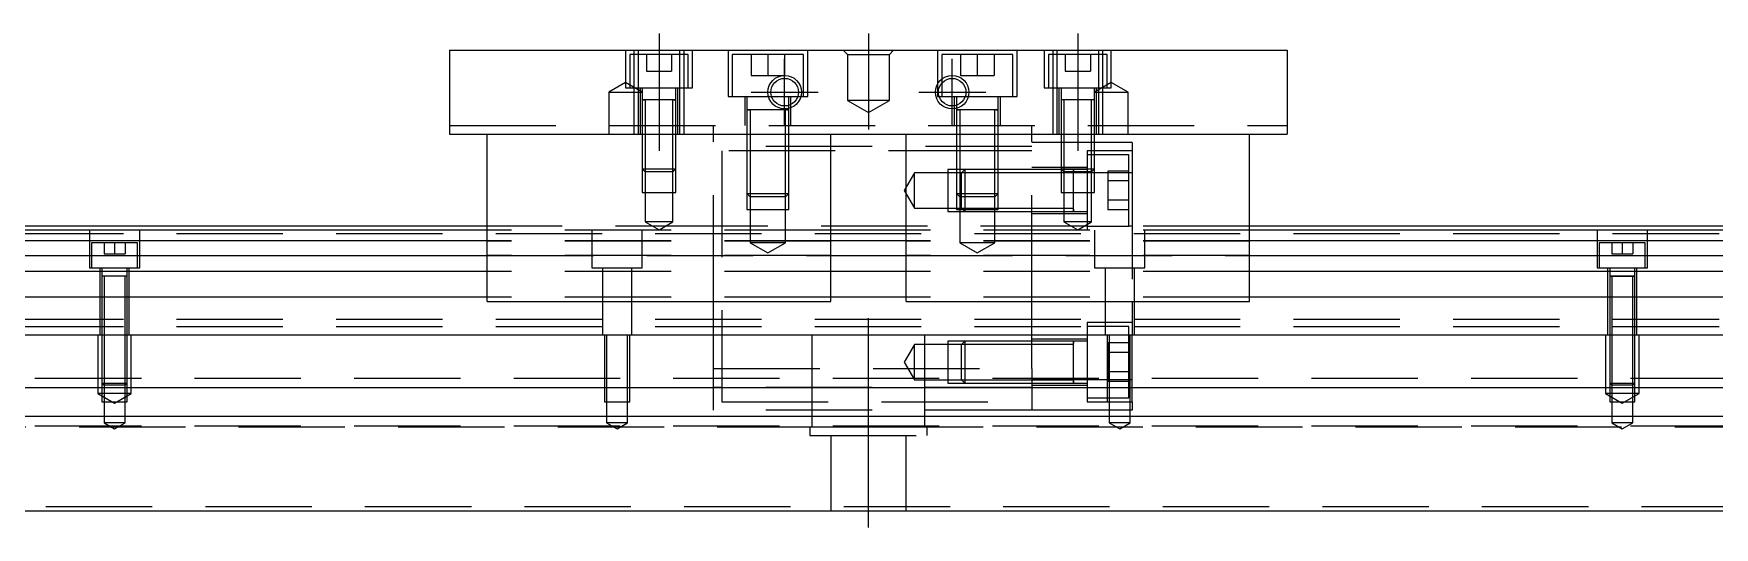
# Model space of a CAD drawing. Extents: x -10 to 789, y -277 to 77.
# Drawn here: x 190.3 to 391, y -223.6 to -164.6 of the extents above; entities that cross this region are included whole.
import ezdxf

# ---------------------------------------------------------------- set-up
doc = ezdxf.new("R2010")
doc.units = 0
doc.linetypes.add('CENTER', pattern=[50.8, 31.75, -6.35, 6.35, -6.35])
doc.linetypes.add('DASHED', pattern=[19.05, 12.7, -6.35])
doc.layers.get('0').update_dxf_attribs({"linetype": 'CONTINUOUS'})
doc.layers.add('CENTER', color=1, linetype='CENTER')

msp = doc.modelspace()

# ---------------------------------------------------------------- linework, layer by layer
at = {"color": 7, "linetype": 'CONTINUOUS'}
for p, q in [((240, -166.61), (240, -176.61)), ((240, -166.61), (340, -166.61)), ((340, -166.61), (340, -176.61)), ((240, -176.61), (340, -176.61)), ((244.5, -196.61), (244.5, -176.61)), ((285.5, -196.61), (285.5, -176.61)), ((294.5, -196.61), (294.5, -176.61)), ((335.5, -196.61), (335.5, -176.61)), ((244.5, -188.11), (0, -188.11)), ((244.5, -187.61), (60.5, -187.61)), ((294.5, -188.11), (285.5, -188.11)), ((530.005, -187.61), (335.5, -187.61)), ((580, -188.11), (335.5, -188.11)), ((244.5, -189.362272), (0, -189.362272)), ((294.5, -189.362272), (285.5, -189.362272)), ((580, -189.362272), (335.5, -189.362272)), ((0, -191.13668), (244.5, -191.13668)), ((285.5, -191.13668), (294.5, -191.13668)), ((335.5, -191.13668), (580, -191.13668)), ((244.5, -193.033076), (0, -193.033076)), ((294.5, -193.033076), (285.5, -193.033076)), ((580, -193.033076), (335.5, -193.033076)), ((244.5, -196.087372), (0, -196.087372)), ((244.5, -196.61), (285.5, -196.61)), ((294.5, -196.087372), (285.5, -196.087372)), ((294.5, -196.61), (335.5, -196.61)), ((580, -196.087372), (335.5, -196.087372)), ((0, -200.61), (580, -200.61)), ((0, -206.91), (580, -206.91)), ((0, -210.31), (580, -210.31)), ((0, -221.61), (580, -221.61))]:
    msp.add_line(p, q, dxfattribs=at)
at = {"color": 3, "linetype": 'DASHED'}
for p, q in [((261, -166.61), (261, -171.11)), ((268.5, -167.11), (261.5, -167.11)), ((261.5, -167.11), (261.5, -171.11)), ((262.000006, -166.61), (262.000006, -167.11)), ((262.000006, -167.11), (262.000006, -171.11)), ((262.5, -166.61), (262.5, -176.61)), ((263.5, -167.11), (263.5, -169.11)), ((265, -167.11), (265, -169.11)), ((266.5, -167.11), (266.5, -169.11)), ((267.5, -176.61), (267.5, -166.61)), ((267.999994, -167.11), (267.999994, -166.61)), ((267.999994, -171.11), (267.999994, -167.11)), ((268.5, -171.11), (268.5, -167.11)), ((269, -171.11), (269, -166.61)), ((273.25, -166.61), (273.25, -172.11)), ((282.25, -167.11), (273.75, -167.11)), ((273.75, -167.11), (273.75, -172.11)), ((276, -167.11), (276, -169.61)), ((278, -167.11), (278, -169.61)), ((280, -167.11), (280, -169.61)), ((282.25, -172.11), (282.25, -167.11)), ((282.75, -172.11), (282.75, -166.61)), ((287.5, -167.11), (287, -166.61)), ((287.5, -167.11), (287.5, -172.61)), ((287.5, -167.11), (292.5, -167.11)), ((292.5, -167.11), (293, -166.61)), ((292.5, -172.61), (292.5, -167.11)), ((298.25, -166.61), (298.25, -172.11)), ((307.25, -167.11), (298.75, -167.11)), ((298.75, -167.11), (298.75, -170.04875)), ((301, -167.11), (301, -169.61)), ((303, -167.11), (303, -169.61)), ((305, -167.11), (305, -169.61)), ((307.25, -172.11), (307.25, -167.11)), ((307.75, -172.11), (307.75, -166.61)), ((311, -166.61), (311, -171.11)), ((318.5, -167.11), (311.5, -167.11)), ((311.5, -167.11), (311.5, -171.11)), ((312.000006, -166.61), (312.000006, -167.11)), ((312.000006, -167.11), (312.000006, -171.11)), ((312.5, -166.61), (312.5, -176.61)), ((313.5, -167.11), (313.5, -169.11)), ((315, -167.11), (315, -169.11)), ((316.5, -167.11), (316.5, -169.11)), ((317.5, -176.61), (317.5, -166.61)), ((317.999994, -167.11), (317.999994, -166.61)), ((317.999994, -171.11), (317.999994, -167.11)), ((318.5, -171.11), (318.5, -167.11)), ((319, -171.11), (319, -166.61)), ((261, -170.4553), (259, -171.61)), ((263, -171.61), (261, -170.4553)), ((263.5, -169.11), (265, -169.11)), ((265, -169.11), (266.5, -169.11)), ((276, -169.61), (278, -169.61)), ((278, -169.61), (280, -169.61)), ((298.75, -170.04875), (298.75, -170.532968)), ((298.75, -170.532968), (298.75, -172.11)), ((301, -169.61), (303, -169.61)), ((303, -169.61), (305, -169.61)), ((313.5, -169.11), (315, -169.11)), ((315, -169.11), (316.5, -169.11)), ((319, -170.4553), (317, -171.61)), ((321, -171.61), (319, -170.4553)), ((259, -171.61), (263, -171.61)), ((259, -171.61), (259, -176.61)), ((261, -171.11), (269, -171.11)), ((262.000006, -171.11), (262.000006, -176.61)), ((262.75, -171.11), (262.75, -176.61)), ((267.000006, -172.51), (262.999994, -172.51)), ((267.000006, -172.51), (262.999994, -172.51)), ((267.000006, -172.51), (262.999994, -172.51)), ((263, -171.11), (263, -172.51)), ((263, -172.505), (263, -172.51)), ((263, -172.51), (263.216462, -172.51)), ((263.216708, -172.51), (263, -172.51)), ((263, -172.51), (263, -176.61)), ((263, -172.51), (263, -172.515)), ((266.783332, -172.51), (263.216708, -172.51)), ((263.35, -172.51), (263.35, -176.61)), ((266.65, -176.61), (266.65, -172.51)), ((267, -172.51), (266.783332, -172.51)), ((266.783538, -172.51), (267, -172.51)), ((267, -172.51), (267, -171.11)), ((267, -172.51), (267, -172.505)), ((267, -176.61), (267, -172.51)), ((267, -172.515), (267, -172.51)), ((267.25, -176.61), (267.25, -171.11)), ((267.999994, -176.61), (267.999994, -171.11)), ((273.25, -172.11), (282.75, -172.11)), ((275.25, -172.11), (275.25, -175.61)), ((275.5, -172.11), (275.5, -173.71)), ((280.5, -173.182418), (280.5, -172.11)), ((280.75, -175.61), (280.75, -172.11)), ((298.25, -172.11), (307.75, -172.11)), ((300.25, -172.11), (300.25, -175.61)), ((300.5, -172.11), (300.5, -173.182418)), ((305.5, -173.71), (305.5, -172.11)), ((305.75, -175.61), (305.75, -172.11)), ((311, -171.11), (319, -171.11)), ((312.000006, -171.11), (312.000006, -176.61)), ((312.75, -171.11), (312.75, -176.61)), ((317.000006, -172.51), (312.999994, -172.51)), ((317.000006, -172.51), (312.999994, -172.51)), ((313, -171.11), (313, -172.51)), ((313, -172.505), (313, -172.51)), ((313.216708, -172.51), (313, -172.51)), ((313, -172.51), (313, -176.61)), ((313, -172.51), (313, -172.515)), ((316.783332, -172.51), (313.216708, -172.51)), ((313.35, -172.51), (313.35, -176.61)), ((316.65, -176.61), (316.65, -172.51)), ((317, -172.51), (316.783332, -172.51)), ((317, -172.51), (317, -171.11)), ((317, -171.61), (321, -171.61)), ((317, -172.51), (317, -172.505)), ((317, -176.61), (317, -172.51)), ((317, -172.515), (317, -172.51)), ((317.25, -176.61), (317.25, -171.11)), ((317.999994, -176.61), (317.999994, -171.11)), ((321, -176.61), (321, -171.61)), ((280.500006, -173.71), (275.499994, -173.71)), ((280.500006, -173.71), (275.499994, -173.71)), ((275.5, -173.705), (275.5, -173.71)), ((275.5, -173.71), (275.757448, -173.71)), ((275.757468, -173.71), (275.5, -173.71)), ((275.5, -173.71), (275.5, -173.715)), ((275.5, -173.71), (275.5, -175.61)), ((280.013852, -173.71), (275.757468, -173.71)), ((275.9, -173.71), (275.9, -175.61)), ((280.242552, -173.71), (280.013852, -173.71)), ((280.1, -175.61), (280.1, -173.71)), ((280.5, -173.71), (280.242552, -173.71)), ((280.242602, -173.71), (280.5, -173.71)), ((280.5, -173.546492), (280.5, -173.182418)), ((280.5, -173.71), (280.5, -173.546492)), ((280.5, -173.71), (280.5, -173.705)), ((280.5, -173.715), (280.5, -173.71)), ((280.5, -175.61), (280.5, -173.71)), ((287.5, -172.61), (290, -174.053376)), ((292.5, -172.61), (287.5, -172.61)), ((290, -174.053376), (292.5, -172.61)), ((305.500006, -173.71), (300.499994, -173.71)), ((305.500006, -173.71), (300.499994, -173.71)), ((305.500006, -173.71), (300.499994, -173.71)), ((300.5, -173.182418), (300.5, -173.546492)), ((300.5, -173.546492), (300.5, -173.71)), ((300.5, -173.705), (300.5, -173.71)), ((300.5, -173.71), (300.757448, -173.71)), ((300.757468, -173.71), (300.5, -173.71)), ((300.5, -173.71), (300.5, -173.715)), ((300.5, -173.71), (300.5, -175.61)), ((305.242552, -173.71), (300.757468, -173.71)), ((300.9, -173.71), (300.9, -175.61)), ((305.1, -175.61), (305.1, -173.71)), ((305.5, -173.71), (305.242552, -173.71)), ((305.242602, -173.71), (305.5, -173.71)), ((305.5, -173.71), (305.5, -173.705)), ((305.5, -173.715), (305.5, -173.71)), ((305.5, -175.61), (305.5, -173.71)), ((240, -175.61), (340, -175.61)), ((271.5, -176.61), (271.5, -175.61)), ((275.5, -175.61), (275.5, -183.71)), ((275.500006, -175.61), (275.500006, -183.71)), ((275.9, -175.61), (275.9, -184.11)), ((280.1, -184.11), (280.1, -175.61)), ((280.499994, -183.71), (280.499994, -175.61)), ((280.5, -183.71), (280.5, -175.61)), ((300.5, -175.61), (300.5, -183.71)), ((300.500006, -175.61), (300.500006, -183.71)), ((300.9, -175.61), (300.9, -184.11)), ((305.1, -176.61), (305.1, -175.61)), ((305.499994, -176.61), (305.499994, -175.61)), ((305.5, -176.61), (305.5, -175.61)), ((309.5, -176.61), (309.5, -175.61)), ((263, -176.61), (263, -180.76)), ((263.000006, -176.61), (263.000002, -180.76)), ((263.35, -176.61), (263.35, -181.11)), ((266.65, -181.11), (266.65, -176.61)), ((266.999998, -180.76), (266.999994, -176.61)), ((267, -180.76), (267, -176.61)), ((271.5, -196.61), (271.5, -176.61)), ((309.5, -178.11), (271.5, -178.11)), ((305.1, -184.11), (305.1, -176.61)), ((305.499994, -183.710006), (305.499994, -176.61)), ((305.5, -183.71), (305.5, -176.61)), ((309.5, -196.61), (309.5, -176.61)), ((313, -177.61), (309.5, -177.61)), ((313, -176.61), (313, -180.76)), ((313.35, -177.61), (313, -177.61)), ((313.000006, -176.61), (313.000002, -180.76)), ((313.35, -176.61), (313.35, -181.11)), ((316.65, -177.61), (313.35, -177.61)), ((316.65, -181.11), (316.65, -176.61)), ((317, -177.61), (316.65, -177.61)), ((316.999998, -180.76), (316.999994, -176.61)), ((317, -180.76), (317, -176.61)), ((321.5, -177.61), (317, -177.61)), ((321.5, -177.61), (321.5, -181.240684)), ((272.5, -178.61), (272.5, -206.91)), ((305.1, -178.61), (272.5, -178.61)), ((305.5, -178.61), (305.1, -178.61)), ((309.5, -178.61), (305.5, -178.61)), ((316.1, -178.61), (316.1, -188.11)), ((321.5, -178.61), (316.1, -178.61)), ((316.65, -179.11), (316.1, -179.11)), ((317, -179.11), (316.65, -179.11)), ((321.1, -179.11), (317, -179.11)), ((321.1, -187.61), (321.1, -179.11)), ((263, -180.76), (267, -180.76)), ((263, -180.76), (263.35, -181.11)), ((263.000002, -180.76), (263.000006, -183.61)), ((266.65, -181.11), (263.35, -181.11)), ((263.35, -181.11), (263.35, -183.61)), ((266.65, -181.11), (267, -180.76)), ((266.65, -183.61), (266.65, -181.11)), ((266.999994, -183.61), (266.999998, -180.76)), ((295.5, -181.26), (294.287564, -183.36)), ((295.5, -185.46), (295.5, -181.26)), ((299.5, -181.26), (295.5, -181.26)), ((301.5, -180.860002), (299.5, -180.860006)), ((299.5, -180.860006), (299.5, -185.859994)), ((301.1, -181.26), (299.5, -181.26)), ((301.5, -180.86), (301.1, -181.26)), ((301.1, -185.46), (301.1, -181.26)), ((305.1, -181.26), (301.1, -181.26)), ((301.5, -180.86), (301.5, -185.86)), ((305.1, -180.86), (301.5, -180.86)), ((305.1, -180.860006), (301.5, -180.860002)), ((305.5, -180.86), (305.1, -180.86)), ((305.5, -180.860006), (305.1, -180.860006)), ((305.5, -181.26), (305.1, -181.26)), ((309.5, -180.86), (305.5, -180.86)), ((309.5, -180.860006), (305.5, -180.860006)), ((309.5, -181.26), (305.5, -181.26)), ((316.1, -180.61), (309.5, -180.61)), ((313.000006, -180.86), (309.5, -180.86)), ((313.000006, -181.240684), (309.5, -181.240684)), ((313.000006, -181.26), (309.5, -181.26)), ((313, -180.76), (317, -180.76)), ((313, -180.76), (313.35, -181.11)), ((313.000002, -180.76), (313.000006, -183.61)), ((313.1, -180.86), (313.000006, -180.86)), ((316.999994, -181.240684), (313.000006, -181.240684)), ((314.5, -181.26), (313.000006, -181.26)), ((313.35, -180.86), (313.1, -180.86)), ((314.505, -180.86), (313.35, -180.86)), ((316.65, -181.11), (313.35, -181.11)), ((313.35, -181.11), (313.35, -183.61)), ((316.1, -180.86), (314.495, -180.86)), ((314.5, -183.36), (314.5, -180.859994)), ((314.5, -185.860006), (314.5, -180.859994)), ((314.5, -181.11), (314.5, -180.859994)), ((314.5, -180.86), (314.5, -181.117448)), ((314.5, -181.10953), (314.5, -180.86)), ((314.5, -181.10953), (314.5, -180.86)), ((314.5, -183.159974), (314.5, -181.10953)), ((314.5, -181.26), (314.5, -181.11)), ((314.5, -183.61), (314.5, -181.26)), ((316.65, -181.11), (317, -180.76)), ((316.65, -183.61), (316.65, -181.11)), ((316.999994, -183.61), (316.999998, -180.76)), ((321.5, -181.240684), (316.999994, -181.240684)), ((318.6, -181.050598), (318.6, -182.2053)), ((321.1, -181.050598), (318.6, -181.050598)), ((321.1, -182.2053), (318.6, -182.2053)), ((318.6, -182.2053), (318.6, -184.5147)), ((321.5, -181.240684), (321.5, -196.61)), ((263.000006, -183.61), (266.999994, -183.61)), ((263.35, -183.61), (263.35, -187.11)), ((266.65, -187.11), (266.65, -183.61)), ((275.5, -183.71), (280.5, -183.71)), ((275.5, -183.71), (275.9, -184.11)), ((275.500006, -183.71), (275.500006, -185.61)), ((280.1, -184.11), (275.9, -184.11)), ((275.9, -184.11), (275.9, -185.61)), ((280.1, -184.11), (280.5, -183.71)), ((280.1, -185.61), (280.1, -184.11)), ((280.499994, -185.61), (280.499994, -183.71)), ((294.287564, -183.36), (295.5, -185.46)), ((300.5, -183.71), (305.5, -183.71)), ((300.5, -183.71), (300.9, -184.11)), ((300.500006, -183.71), (300.500006, -185.61)), ((305.1, -184.11), (300.9, -184.11)), ((300.9, -184.11), (300.9, -185.61)), ((305.1, -184.11), (305.5, -183.71)), ((305.1, -185.61), (305.1, -184.11)), ((305.499994, -185.61), (305.499994, -183.710006)), ((313.000006, -183.61), (316.999994, -183.61)), ((313.35, -183.61), (313.35, -187.11)), ((314.5, -183.56002), (314.5, -183.159974)), ((314.5, -185.602552), (314.5, -183.56002)), ((314.5, -185.46), (314.5, -183.61)), ((316.65, -187.11), (316.65, -183.61)), ((318.6, -184.5147), (318.6, -185.669402)), ((321.1, -184.5147), (318.6, -184.5147)), ((275.500006, -185.61), (280.499994, -185.61)), ((275.9, -185.61), (275.9, -189.61)), ((280.1, -189.61), (280.1, -185.61)), ((295.5, -185.46), (299.5, -185.46)), ((299.5, -185.46), (301.1, -185.46)), ((299.5, -185.859994), (301.5, -185.859994)), ((300.500006, -185.61), (305.499994, -185.61)), ((300.9, -185.61), (300.9, -189.61)), ((301.1, -185.46), (309.5, -185.46)), ((301.1, -185.46), (301.5, -185.86)), ((301.1, -185.46), (309.5, -185.46)), ((301.5, -185.859994), (309.5, -185.859994)), ((301.5, -185.86), (309.5, -185.86)), ((305.1, -189.61), (305.1, -185.61)), ((309.5, -185.46), (314.5, -185.46)), ((309.5, -185.86), (314.505, -185.86)), ((309.5, -186.11), (316.1, -186.11)), ((314.495, -185.86), (316.1, -185.86)), ((314.5, -185.860006), (314.5, -185.46)), ((314.5, -185.86), (314.5, -185.602552)), ((314.5, -185.602602), (314.5, -185.86)), ((321.1, -185.669402), (318.6, -185.669402)), ((55, -188.485), (530, -188.485)), ((197, -188.11), (197, -192.61)), ((203, -192.61), (203, -188.11)), ((272.5, -187.61), (244.5, -187.61)), ((285.5, -188.11), (244.5, -188.11)), ((257, -188.11), (257, -192.61)), ((263, -192.61), (263, -188.11)), ((266.65, -187.11), (263.35, -187.11)), ((263.35, -187.11), (265, -188.062628)), ((265, -188.062628), (266.65, -187.11)), ((316.1, -187.61), (272.5, -187.61)), ((335.5, -188.11), (294.5, -188.11)), ((316.65, -187.11), (313.35, -187.11)), ((313.35, -187.11), (315, -188.062628)), ((315, -188.062628), (316.65, -187.11)), ((316.1, -187.61), (321.1, -187.61)), ((317, -188.11), (317, -192.61)), ((321.5, -187.61), (321.1, -187.61)), ((335.5, -187.61), (321.5, -187.61)), ((323, -192.61), (323, -188.11)), ((377, -188.11), (377, -192.61)), ((383, -192.61), (383, -188.11)), ((202.75, -189.61), (197.25, -189.61)), ((197.25, -189.61), (197.25, -192.61)), ((198.75, -189.61), (198.75, -190.91)), ((200, -189.61), (200, -190.91)), ((201.25, -189.61), (201.25, -190.91)), ((202.75, -192.61), (202.75, -189.61)), ((285.5, -189.362272), (244.5, -189.362272)), ((285.5, -189.407056), (244.5, -189.407056)), ((280.1, -189.61), (275.9, -189.61)), ((275.9, -189.61), (278, -190.822436)), ((278, -190.822436), (280.1, -189.61)), ((335.5, -189.362272), (294.5, -189.362272)), ((335.5, -189.407056), (294.5, -189.407056)), ((305.1, -189.61), (300.9, -189.61)), ((300.9, -189.61), (303, -190.822436)), ((303, -190.822436), (305.1, -189.61)), ((382.75, -189.61), (377.25, -189.61)), ((377.25, -189.61), (377.25, -192.61)), ((378.75, -189.61), (378.75, -190.91)), ((380, -189.61), (380, -190.91)), ((381.25, -189.61), (381.25, -190.91)), ((382.75, -192.61), (382.75, -189.61)), ((197, -192.61), (203, -192.61)), ((198.25, -192.61), (198.25, -200.61)), ((198.5, -192.61), (198.5, -193.61)), ((198.75, -190.91), (200, -190.91)), ((200, -190.91), (201.25, -190.91)), ((201.5, -193.61), (201.5, -192.61)), ((201.75, -200.61), (201.75, -192.61)), ((285.5, -191.11), (244.5, -191.11)), ((244.5, -191.13668), (285.5, -191.13668)), ((257, -192.61), (263, -192.61)), ((258.25, -192.61), (258.25, -200.61)), ((261.75, -200.61), (261.75, -192.61)), ((335.5, -191.11), (294.5, -191.11)), ((294.5, -191.13668), (335.5, -191.13668)), ((317, -192.61), (323, -192.61)), ((318.25, -192.61), (318.25, -200.61)), ((321.75, -200.61), (321.75, -192.61)), ((377, -192.61), (383, -192.61)), ((378.25, -192.61), (378.25, -200.61)), ((378.5, -192.61), (378.5, -193.61)), ((378.75, -190.91), (380, -190.91)), ((380, -190.91), (381.25, -190.91)), ((381.5, -193.61), (381.5, -192.61)), ((381.75, -200.61), (381.75, -192.61)), ((199.998804, -193.61), (198.499994, -193.61)), ((198.5, -193.605), (198.5, -193.61)), ((198.624678, -193.61), (198.5, -193.61)), ((198.5, -193.61), (198.5, -193.615)), ((198.5, -193.61), (198.5, -200.61)), ((199.998804, -193.61), (198.624678, -193.61)), ((198.75, -193.61), (198.75, -200.61)), ((201.500006, -193.61), (199.998804, -193.61)), ((201.37533, -193.61), (199.998804, -193.61)), ((201.25, -200.61), (201.25, -193.61)), ((201.5, -193.61), (201.37533, -193.61)), ((201.5, -193.61), (201.5, -193.605)), ((201.5, -193.615), (201.5, -193.61)), ((201.5, -200.61), (201.5, -193.61)), ((285.5, -193.033076), (244.5, -193.033076)), ((335.5, -193.033076), (294.5, -193.033076)), ((381.500006, -193.61), (378.499994, -193.61)), ((379.998804, -193.61), (378.499994, -193.61)), ((378.5, -193.605), (378.5, -193.61)), ((378.5, -193.61), (378.62467, -193.61)), ((378.624678, -193.61), (378.5, -193.61)), ((378.5, -193.61), (378.5, -193.615)), ((378.5, -193.61), (378.5, -200.61)), ((378.62467, -193.61), (381.375392, -193.61)), ((379.998804, -193.61), (378.624678, -193.61)), ((378.75, -193.61), (378.75, -200.61)), ((381.500006, -193.61), (379.998804, -193.61)), ((381.37533, -193.61), (379.998804, -193.61)), ((381.25, -200.61), (381.25, -193.61)), ((381.5, -193.61), (381.37533, -193.61)), ((381.375392, -193.61), (381.5, -193.61)), ((381.5, -193.61), (381.5, -193.605)), ((381.5, -193.615), (381.5, -193.61)), ((381.5, -200.61), (381.5, -193.61)), ((285.5, -196.087372), (244.5, -196.087372)), ((285.5, -196.11), (244.5, -196.11)), ((271.5, -200.61), (271.5, -196.61)), ((335.5, -196.087372), (294.5, -196.087372)), ((335.5, -196.11), (294.5, -196.11)), ((309.5, -200.61), (309.5, -196.61)), ((321.5, -196.61), (321.5, -200.61)), ((55, -198.735), (530, -198.735)), ((55, -199.61), (530, -199.61)), ((198, -200.61), (198, -207.61)), ((198.5, -200.61), (198.5, -206.36)), ((198.500006, -200.61), (198.500002, -206.36)), ((198.75, -200.61), (198.75, -206.61)), ((201.25, -206.61), (201.25, -200.61)), ((201.499998, -206.36), (201.499994, -200.61)), ((201.5, -206.36), (201.5, -200.61)), ((202, -207.61), (202, -200.61)), ((258.500006, -200.61), (258.500006, -206.91)), ((258.75, -200.61), (258.75, -208.61)), ((261.25, -208.61), (261.25, -200.61)), ((261.499994, -206.91), (261.499994, -200.61)), ((271.5, -204.61), (271.5, -200.61)), ((283.291796, -211.61), (283.291796, -200.61)), ((296.708204, -200.61), (296.708204, -211.61)), ((309.5, -204.61), (309.5, -200.61)), ((316.1, -199.11), (316.1, -208.61)), ((321.5, -199.11), (316.1, -199.11)), ((321.1, -199.61), (316.1, -199.61)), ((318.500006, -200.61), (318.500006, -206.91)), ((318.75, -200.61), (318.75, -208.61)), ((321.1, -200.61), (321.1, -199.61)), ((321.1, -206.91), (321.1, -200.61)), ((321.25, -208.61), (321.25, -200.61)), ((321.499994, -206.91), (321.499994, -200.61)), ((378, -200.61), (378, -207.61)), ((378.5, -200.61), (378.5, -206.36)), ((378.500006, -200.61), (378.500002, -206.36)), ((378.75, -200.61), (378.75, -206.61)), ((381.25, -206.61), (381.25, -200.61)), ((381.499998, -206.36), (381.499994, -200.61)), ((381.5, -206.36), (381.5, -200.61)), ((382, -207.61), (382, -200.61)), ((295.5, -201.76), (294.287564, -203.86)), ((295.5, -205.96), (295.5, -201.76)), ((299.5, -201.76), (295.5, -201.76)), ((301.5, -201.360002), (299.5, -201.360006)), ((299.5, -201.360006), (299.5, -206.359994)), ((301.1, -201.76), (299.5, -201.76)), ((301.5, -201.36), (301.1, -201.76)), ((301.1, -205.96), (301.1, -201.76)), ((309.5, -201.76), (301.1, -201.76)), ((301.5, -201.36), (301.5, -206.36)), ((309.5, -201.36), (301.5, -201.36)), ((309.5, -201.360006), (301.5, -201.360002)), ((316.1, -201.11), (309.5, -201.11)), ((314.505, -201.36), (309.5, -201.36)), ((314.5, -201.76), (309.5, -201.76)), ((316.1, -201.36), (314.495, -201.36)), ((314.5, -203.86), (314.5, -201.359994)), ((314.5, -206.360006), (314.5, -201.359994)), ((314.5, -201.76), (314.5, -201.359994)), ((314.5, -201.36), (314.5, -201.617448)), ((314.5, -201.617468), (314.5, -201.36)), ((314.5, -201.617468), (314.5, -201.36)), ((314.5, -203.659974), (314.5, -201.617468)), ((314.5, -205.96), (314.5, -201.76)), ((318.6, -201.550598), (318.6, -202.7053)), ((321.1, -201.550598), (318.6, -201.550598)), ((271.5, -204.61), (309.5, -204.61)), ((271.5, -206.91), (271.5, -204.61)), ((294.287564, -203.86), (295.5, -205.96)), ((309.5, -204.61), (309.5, -206.91)), ((314.5, -206.102552), (314.5, -203.659974)), ((321.1, -202.7053), (318.6, -202.7053)), ((318.6, -202.7053), (318.6, -205.0147)), ((0, -205.76), (580, -205.76)), ((198.5, -206.36), (201.5, -206.36)), ((198.5, -206.36), (198.75, -206.61)), ((198.500002, -206.36), (198.500006, -206.91)), ((201.25, -206.61), (198.75, -206.61)), ((198.75, -206.61), (198.75, -208.61)), ((201.25, -206.61), (201.5, -206.36)), ((201.25, -208.61), (201.25, -206.61)), ((201.499994, -206.91), (201.499998, -206.36)), ((295.5, -205.96), (299.5, -205.96)), ((299.5, -205.96), (301.1, -205.96)), ((299.5, -206.359994), (301.5, -206.359998)), ((301.1, -205.96), (309.5, -205.96)), ((301.1, -205.96), (301.5, -206.36)), ((301.5, -206.359998), (309.5, -206.359994)), ((301.5, -206.36), (309.5, -206.36)), ((309.5, -205.96), (314.5, -205.96)), ((318.500006, -205.979316), (309.5, -205.979316)), ((309.5, -206.36), (314.5, -206.36)), ((309.5, -206.61), (316.1, -206.61)), ((314.495, -206.36), (314.5, -206.36)), ((314.5, -206.360006), (314.5, -205.96)), ((314.5, -206.36), (314.5, -206.102552)), ((314.5, -206.102602), (314.5, -206.36)), ((314.5, -206.36), (316.1, -206.36)), ((314.5, -206.36), (314.505, -206.36)), ((321.5, -205.979316), (318.500006, -205.979316)), ((321.1, -205.0147), (318.6, -205.0147)), ((318.6, -205.0147), (318.6, -206.169402)), ((321.1, -206.169402), (318.6, -206.169402)), ((378.5, -206.36), (381.5, -206.36)), ((378.5, -206.36), (378.75, -206.61)), ((378.500002, -206.36), (378.500006, -206.91)), ((381.25, -206.61), (378.75, -206.61)), ((378.75, -206.61), (378.75, -208.61)), ((381.25, -206.61), (381.5, -206.36)), ((381.25, -208.61), (381.25, -206.61)), ((381.499994, -206.91), (381.499998, -206.36)), ((202, -207.61), (198, -207.61)), ((198, -207.61), (200, -208.7647)), ((198.500006, -206.91), (198.500006, -208.61)), ((198.500006, -208.61), (201.499994, -208.61)), ((198.75, -208.61), (198.75, -211.11)), ((200, -208.7647), (202, -207.61)), ((201.25, -211.11), (201.25, -208.61)), ((201.499994, -208.61), (201.499994, -206.91)), ((258.500006, -206.91), (258.500006, -208.61)), ((258.500006, -208.61), (261.499994, -208.61)), ((258.75, -208.61), (258.75, -211.11)), ((261.25, -211.11), (261.25, -208.61)), ((261.499994, -208.61), (261.499994, -206.91)), ((271.5, -206.885918), (309.5, -206.885918)), ((272.5, -206.885918), (271.5, -206.885918)), ((271.5, -209.61), (271.5, -206.91)), ((309.5, -206.885918), (272.5, -206.885918)), ((272.5, -206.91), (272.5, -208.61)), ((272.5, -208.61), (309.5, -208.61)), ((309.5, -206.91), (309.5, -209.61)), ((316.1, -208.11), (318.500006, -208.11)), ((316.1, -208.61), (318.500006, -208.61)), ((318.500006, -206.91), (318.500006, -208.61)), ((318.500006, -208.11), (321.1, -208.11)), ((318.500006, -208.61), (321.499994, -208.61)), ((318.75, -208.61), (318.75, -211.11)), ((321.1, -208.11), (321.1, -206.91)), ((321.25, -211.11), (321.25, -208.61)), ((321.499994, -208.61), (321.499994, -206.91)), ((321.5, -208.61), (321.5, -209.61)), ((382, -207.61), (378, -207.61)), ((378, -207.61), (380, -208.7647)), ((378.500006, -206.91), (378.500006, -208.61)), ((378.500006, -208.61), (381.499994, -208.61)), ((378.75, -208.61), (378.75, -211.11)), ((380, -208.7647), (382, -207.61)), ((381.25, -211.11), (381.25, -208.61)), ((381.499994, -208.61), (381.499994, -206.91)), ((309.5, -209.61), (271.5, -209.61)), ((321.5, -209.61), (309.5, -209.61)), ((0, -211.46), (580, -211.46)), ((176.708204, -211.61), (403.291796, -211.61)), ((201.25, -211.11), (198.75, -211.11)), ((198.75, -211.11), (200, -211.831688)), ((200, -211.831688), (201.25, -211.11)), ((261.25, -211.11), (258.75, -211.11)), ((258.75, -211.11), (260, -211.831688)), ((260, -211.831688), (261.25, -211.11)), ((283, -211.61), (283, -212.61)), ((283, -212.61), (297, -212.61)), ((283.291796, -211.61), (296.708204, -211.61)), ((285.5, -212.61), (285.5, -221.61)), ((294.5, -221.61), (294.5, -212.61)), ((297, -212.61), (297, -211.61)), ((321.25, -211.11), (318.75, -211.11)), ((318.75, -211.11), (320, -211.831688)), ((320, -211.831688), (321.25, -211.11)), ((381.25, -211.11), (378.75, -211.11)), ((378.75, -211.11), (380, -211.831688)), ((380, -211.831688), (381.25, -211.11)), ((77.499994, -221.11), (580, -221.11))]:
    msp.add_line(p, q, dxfattribs=at)
at = {"color": 3, "linetype": 'CONTINUOUS'}
for centre in [(280, -171.61), (300, -171.61)]:
    msp.add_circle(centre, 2, dxfattribs=at)
at = {"color": 7, "linetype": 'CONTINUOUS'}
for centre in [(280, -171.61), (300, -171.61)]:
    msp.add_circle(centre, 1.65, dxfattribs=at)
at = {"layer": 'CENTER', "color": 1, "linetype": 'CENTER'}
for p, q in [((265, -164.61), (265, -178.61)), ((290, -164.61), (290, -176.053376)), ((315, -164.61), (315, -178.61)), ((280, -175.61), (280, -167.61)), ((300, -175.61), (300, -167.61)), ((276, -171.61), (284, -171.61)), ((296, -171.61), (304, -171.61)), ((290, -223.61), (290, -198.61))]:
    msp.add_line(p, q, dxfattribs=at)

doc.saveas('drawing.dxf')
